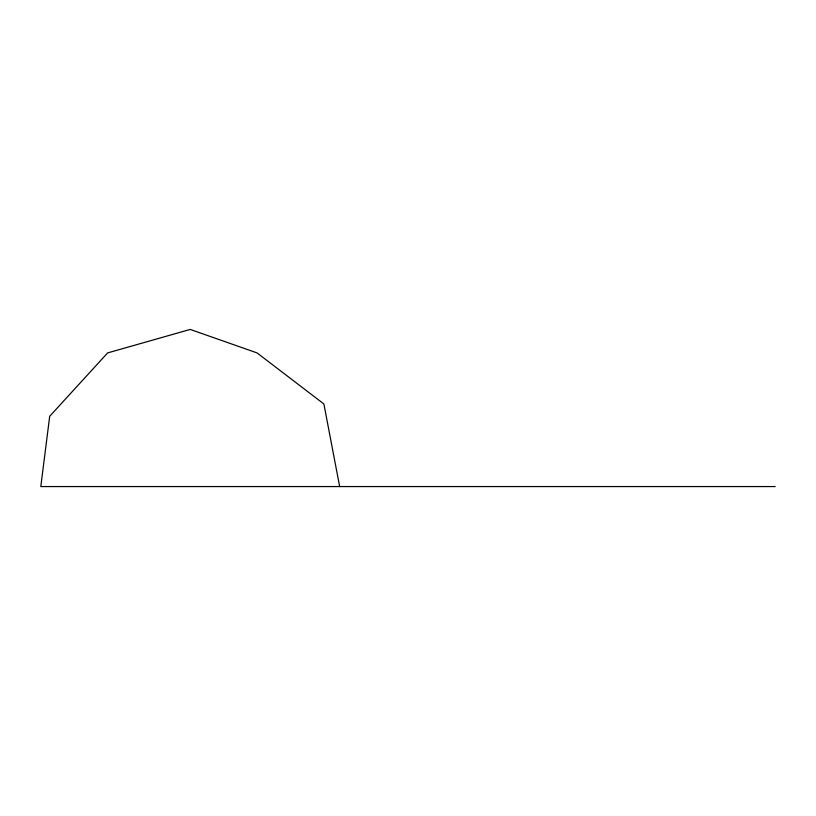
<?xml version="1.0" encoding="UTF-8"?>
<svg xmlns="http://www.w3.org/2000/svg" width="816" height="816" viewBox="0 0 816 816"><rect width="100%" height="100%" fill="white"/><g stroke="black" fill="none" stroke-linecap="round" stroke-linejoin="round"><path stroke-width="1.22" d="M775.2 486.56L40.8 486.56L49.694 416.293L107.63 352.91L190.23 329.44L257.06 352.91L323.881 403.961L339.66 486.56"/></g></svg>
